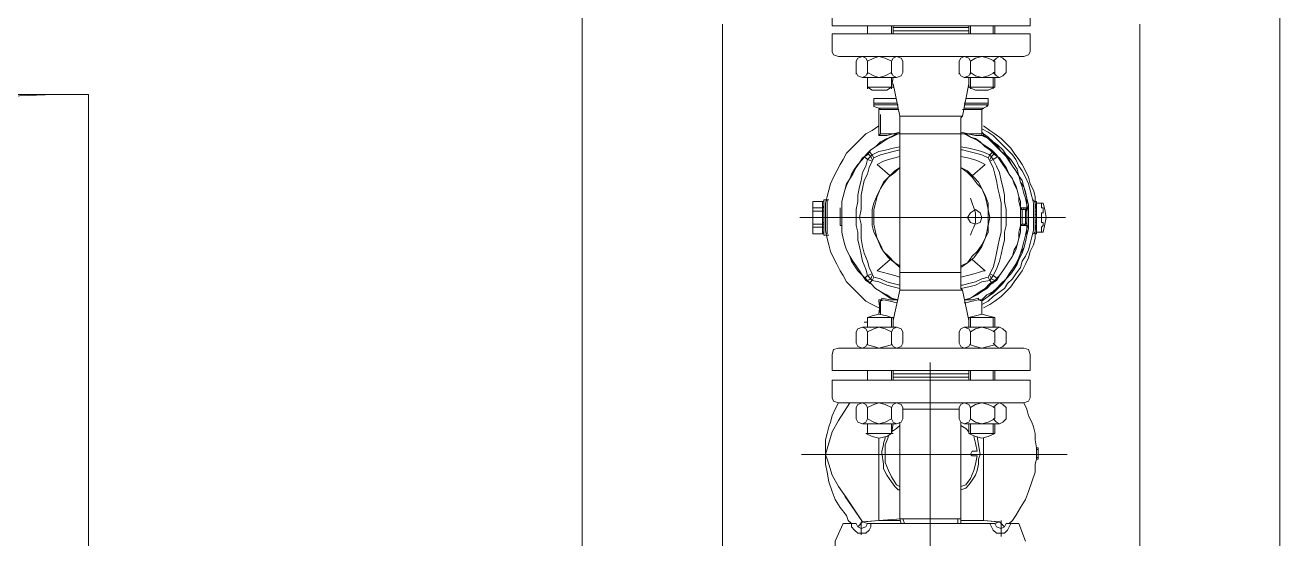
# Model space of a CAD drawing. Header units: millimetres. Extents: x 1322820 to 1391563, y 1051909 to 1098256.
# Drawn here: x 1364569 to 1365246, y 1085678 to 1085956 of the extents above; entities that cross this region are included whole.
import ezdxf

# ---------------------------------------------------------------- set-up
doc = ezdxf.new("R2010")
doc.units = ezdxf.units.MM
doc.header["$MEASUREMENT"] = 0
doc.linetypes.add('DASHDOT', pattern=[1000, 500, -250, 0, -250])
doc.layers.get('0').update_dxf_attribs({"true_color": 0x787878})
for name, color, linetype, lineweight, true_color in [('instalatii - echipamente_Pen_No__21', 7, 'Continuous', 20, 0x787878), ('New_ARCHICAD Doors_Pen_No__1', 7, 'Continuous', 13, 0x787878), ('New_ARCHICAD Doors_Pen_No__21', 7, 'Continuous', 20, 0x787878)]:
    doc.layers.add(name, color=color, linetype=linetype, lineweight=lineweight, true_color=true_color)
doc.layers.add('New_ARCHICAD Doors', color=7, linetype='Continuous', true_color=0x787878)
doc.layers.add('New_rezistenta - pereti de rezistenta', color=7, linetype='Continuous', true_color=0x787878)

# ---------------------------------------------------------------- blocks, each defined once
blk = doc.blocks.new('Double Door 23_6')
at = {"layer": 'New_ARCHICAD Doors_Pen_No__1', "color": 7, "linetype": 'Continuous', "lineweight": 13}
blk.add_arc((572, 0), 900, 90, 180, dxfattribs=at)
at = {"layer": 'New_ARCHICAD Doors_Pen_No__21', "color": 7, "linetype": 'Continuous', "lineweight": 20}
for p, q in [((532, 900), (572, 900)), ((572, 900), (572, 0))]:
    blk.add_line(p, q, dxfattribs=at)
blk = doc.blocks.new('Wall_30_1', base_point=(1365978.54, 1085033.36))
at = {"layer": 'New_ARCHICAD Doors', "color": 7, "linetype": 'Continuous', "lineweight": 13, "zscale": 1000}
blk.add_blockref('Double Door 23_6', (1364031.35, 1085018.36), dxfattribs=at)
blk = doc.blocks.new('terasa')
at = {"layer": 'instalatii - echipamente_Pen_No__21', "linetype": 'Continuous', "lineweight": 20}
for points in [[(1364869.908, 1086549.158), (1364869.908, 1085362.423), (1364945.546, 1085362.423)], [(1365246.359, 1086549.158), (1365246.359, 1085362.423), (1365170.721, 1085362.423)], [(1365088.128, 1085968.397), (1365108.124, 1085968.397), (1365110.732, 1085967.527), (1365111.601, 1085964.919), (1365111.601, 1085955.356), (1365078.564, 1085955.356), (1365078.564, 1085954.486), (1365037.702, 1085954.486), (1365037.702, 1085955.356), (1365004.665, 1085955.356), (1365004.665, 1085964.919), (1365005.534, 1085967.527), (1365008.143, 1085968.397), (1365035.094, 1085968.397)], [(1364945.546, 1085633.677), (1364945.546, 1085956.225)], [(1365023.792, 1085951.009), (1365023.792, 1085955.356)], [(1365023.792, 1085955.356), (1365023.792, 1085951.009)], [(1365036.833, 1085955.356), (1365036.833, 1085951.009)], [(1365037.702, 1085951.009), (1365037.702, 1085955.356)], [(1365037.702, 1085955.356), (1365078.564, 1085955.356)], [(1365078.564, 1085952.747), (1365037.702, 1085952.747)], [(1365078.564, 1085955.356), (1365078.564, 1085951.009)], [(1365079.434, 1085951.009), (1365079.434, 1085955.356)], [(1365091.605, 1085955.356), (1365091.605, 1085951.009)], [(1365092.475, 1085951.009), (1365092.475, 1085955.356)], [(1365170.721, 1085362.423), (1365170.721, 1085956.225)], [(1365032.486, 1085951.009), (1365004.665, 1085951.009), (1365004.665, 1085941.445), (1365005.534, 1085939.706), (1365008.143, 1085938.837), (1365032.486, 1085938.837)], [(1365032.486, 1085951.009), (1365082.911, 1085951.009)], [(1365083.781, 1085938.837), (1365108.124, 1085938.837), (1365110.732, 1085939.706), (1365111.601, 1085941.445), (1365111.601, 1085951.009), (1365082.911, 1085951.009)], [(1365023.792, 1085929.274), (1365023.792, 1085930.143), (1365027.269, 1085928.404), (1365029.878, 1085927.535), (1365033.355, 1085928.404), (1365036.833, 1085930.143), (1365037.702, 1085928.404), (1365039.441, 1085927.535), (1365042.049, 1085928.404), (1365042.919, 1085930.143), (1365042.919, 1085936.229), (1365042.049, 1085937.968), (1365039.441, 1085938.837), (1365037.702, 1085937.968), (1365036.833, 1085936.229), (1365033.355, 1085937.968), (1365029.878, 1085938.837), (1365027.269, 1085937.968), (1365023.792, 1085936.229), (1365022.922, 1085937.968), (1365021.184, 1085938.837), (1365018.575, 1085937.968), (1365017.706, 1085936.229), (1365017.706, 1085929.274), (1365017.706, 1085930.143), (1365018.575, 1085928.404), (1365021.184, 1085927.535), (1365022.922, 1085928.404), (1365023.792, 1085930.143)], [(1365021.184, 1085938.837), (1365039.441, 1085938.837)], [(1365032.486, 1085938.837), (1365083.781, 1085938.837)], [(1365079.434, 1085929.274), (1365079.434, 1085930.143), (1365082.042, 1085928.404), (1365085.519, 1085927.535), (1365088.997, 1085928.404), (1365092.475, 1085930.143), (1365091.605, 1085930.143), (1365093.344, 1085928.404), (1365095.083, 1085927.535), (1365096.822, 1085928.404), (1365098.56, 1085930.143), (1365098.56, 1085936.229), (1365096.822, 1085937.968), (1365095.083, 1085938.837), (1365093.344, 1085937.968), (1365091.605, 1085936.229), (1365092.475, 1085936.229), (1365088.997, 1085937.968), (1365085.519, 1085938.837), (1365082.042, 1085937.968), (1365079.434, 1085936.229), (1365078.564, 1085937.968), (1365075.956, 1085938.837), (1365074.217, 1085937.968), (1365073.348, 1085936.229), (1365073.348, 1085929.274), (1365073.348, 1085930.143), (1365074.217, 1085928.404), (1365075.956, 1085927.535), (1365078.564, 1085928.404), (1365079.434, 1085930.143)], [(1365075.956, 1085938.837), (1365095.083, 1085938.837)], [(1365023.792, 1085936.229), (1365023.792, 1085929.274)], [(1365036.833, 1085936.229), (1365036.833, 1085929.274)], [(1365079.434, 1085936.229), (1365079.434, 1085929.274)], [(1365092.475, 1085936.229), (1365092.475, 1085929.274)], [(1365021.184, 1085927.535), (1365039.441, 1085927.535)], [(1365023.792, 1085921.449), (1365023.792, 1085927.535)], [(1365023.792, 1085922.318), (1365026.4, 1085920.58), (1365029.878, 1085920.58), (1365034.225, 1085920.58), (1365036.833, 1085922.318), (1365037.702, 1085927.535)], [(1365023.792, 1085927.535), (1365023.792, 1085922.318)], [(1365036.833, 1085927.535), (1365036.833, 1085921.449)], [(1365075.956, 1085927.535), (1365095.083, 1085927.535)], [(1365078.564, 1085922.318), (1365082.042, 1085920.58), (1365085.519, 1085920.58), (1365088.997, 1085920.58), (1365092.475, 1085922.318), (1365092.475, 1085927.535)], [(1365078.564, 1085927.535), (1365078.564, 1085922.318)], [(1365079.434, 1085921.449), (1365079.434, 1085927.535)], [(1365091.605, 1085927.535), (1365091.605, 1085921.449)], [(1365023.792, 1085922.318), (1365037.702, 1085922.318)], [(1365037.702, 1085924.057), (1365041.18, 1085906.669), (1365041.18, 1085905.8), (1365041.18, 1085897.106), (1365074.217, 1085897.106), (1365074.217, 1085905.8), (1365075.087, 1085906.669), (1365078.564, 1085924.057)], [(1365078.564, 1085922.318), (1365092.475, 1085922.318)], [(1365027.269, 1085916.233), (1365039.441, 1085916.233)], [(1365029.878, 1085896.236), (1365029.878, 1085910.147), (1365030.747, 1085910.147), (1365029.878, 1085911.016), (1365027.269, 1085911.886), (1365027.269, 1085912.755), (1365027.269, 1085916.233)], [(1365039.441, 1085913.624), (1365027.269, 1085913.624)], [(1365027.269, 1085913.624), (1365027.269, 1085912.755)], [(1365027.269, 1085912.755), (1365027.269, 1085911.886)], [(1365040.31, 1085912.755), (1365027.269, 1085912.755)], [(1365075.956, 1085913.624), (1365088.997, 1085913.624)], [(1365075.956, 1085912.755), (1365088.128, 1085912.755)], [(1365088.997, 1085916.233), (1365076.825, 1085916.233)], [(1365085.519, 1085896.236), (1365085.519, 1085910.147), (1365086.389, 1085911.016), (1365088.128, 1085911.886), (1365088.997, 1085912.755), (1365088.997, 1085916.233)], [(1365088.997, 1085912.755), (1365088.128, 1085912.755)], [(1365088.128, 1085912.755), (1365088.128, 1085911.886)], [(1365088.997, 1085913.624), (1365088.997, 1085912.755)], [(1365040.31, 1085911.016), (1365029.878, 1085911.016)], [(1365040.31, 1085910.147), (1365029.878, 1085910.147)], [(1365030.747, 1085907.539), (1365030.747, 1085901.453), (1365030.747, 1085897.106)], [(1365041.18, 1085906.669), (1365075.087, 1085906.669)], [(1365075.087, 1085910.147), (1365085.519, 1085910.147)], [(1365075.956, 1085911.016), (1365086.389, 1085911.016)], [(1365085.519, 1085907.539), (1365085.519, 1085901.453), (1365085.519, 1085897.106)], [(1365029.878, 1085803.21), (1365026.4, 1085804.949), (1365022.922, 1085806.688), (1365020.314, 1085809.296), (1365017.706, 1085811.904), (1365015.098, 1085814.513), (1365012.49, 1085817.121), (1365010.751, 1085820.598), (1365009.012, 1085823.207), (1365007.273, 1085826.684), (1365005.534, 1085830.162), (1365003.796, 1085833.639), (1365002.926, 1085837.117), (1365002.057, 1085840.595), (1365001.187, 1085844.942), (1365001.187, 1085848.419), (1365001.187, 1085851.897), (1365001.187, 1085856.244), (1365001.187, 1085859.721), (1365002.057, 1085863.199), (1365002.926, 1085866.677), (1365003.796, 1085870.154), (1365005.534, 1085873.632), (1365007.273, 1085877.109), (1365009.012, 1085880.587), (1365010.751, 1085883.195), (1365012.49, 1085886.673), (1365015.098, 1085889.281), (1365017.706, 1085891.889), (1365020.314, 1085894.498), (1365022.922, 1085897.106), (1365026.4, 1085898.845), (1365029.878, 1085901.453)], [(1365085.519, 1085804.949), (1365088.997, 1085806.688), (1365091.605, 1085809.296), (1365094.213, 1085811.035), (1365097.691, 1085813.643), (1365099.43, 1085816.251), (1365102.038, 1085818.86), (1365103.777, 1085821.468), (1365106.385, 1085824.945), (1365107.254, 1085828.423), (1365108.993, 1085831.031), (1365110.732, 1085834.509), (1365111.601, 1085837.986), (1365112.471, 1085841.464), (1365113.34, 1085844.942), (1365113.34, 1085848.419), (1365113.34, 1085852.766), (1365113.34, 1085856.244), (1365113.34, 1085859.721), (1365112.471, 1085863.199), (1365111.601, 1085866.677), (1365110.732, 1085870.154), (1365108.993, 1085873.632), (1365107.254, 1085877.109), (1365105.516, 1085879.718), (1365103.777, 1085883.195), (1365102.038, 1085885.804), (1365099.43, 1085888.412), (1365096.822, 1085891.02), (1365094.213, 1085893.628), (1365091.605, 1085896.236), (1365088.997, 1085897.975), (1365085.519, 1085899.714)], [(1365086.389, 1085803.21), (1365089.866, 1085804.949), (1365092.475, 1085806.688), (1365095.952, 1085809.296), (1365098.56, 1085811.904), (1365101.169, 1085814.513), (1365102.907, 1085817.121), (1365105.516, 1085820.598), (1365107.254, 1085823.207), (1365108.993, 1085826.684), (1365110.732, 1085830.162), (1365111.601, 1085833.639), (1365113.34, 1085837.117), (1365114.21, 1085840.595), (1365114.21, 1085844.942), (1365115.079, 1085848.419), (1365115.079, 1085851.897), (1365115.079, 1085856.244), (1365114.21, 1085859.721), (1365114.21, 1085863.199), (1365113.34, 1085866.677), (1365111.601, 1085870.154), (1365110.732, 1085873.632), (1365108.993, 1085877.109), (1365107.254, 1085880.587), (1365105.516, 1085883.195), (1365102.907, 1085886.673), (1365101.169, 1085889.281), (1365098.56, 1085891.889), (1365095.952, 1085894.498), (1365092.475, 1085897.106), (1365089.866, 1085898.845), (1365086.389, 1085901.453)], [(1365009.881, 1085857.113), (1365009.881, 1085860.591), (1365010.751, 1085863.199), (1365011.62, 1085866.677), (1365012.49, 1085870.154), (1365014.228, 1085872.762), (1365015.967, 1085875.371), (1365017.706, 1085878.848), (1365019.445, 1085881.456), (1365021.184, 1085884.065), (1365023.792, 1085885.804), (1365025.531, 1085888.412), (1365028.139, 1085890.151), (1365030.747, 1085892.759), (1365034.225, 1085894.498), (1365036.833, 1085895.367), (1365040.31, 1085897.106)], [(1365039.441, 1085897.106), (1365035.963, 1085895.367), (1365033.355, 1085893.628), (1365030.747, 1085891.889), (1365028.139, 1085890.151), (1365025.531, 1085888.412), (1365022.922, 1085885.804), (1365021.184, 1085883.195), (1365018.575, 1085880.587), (1365016.837, 1085877.979), (1365015.098, 1085875.371), (1365014.228, 1085872.762), (1365012.49, 1085869.285), (1365011.62, 1085866.677), (1365010.751, 1085863.199), (1365009.881, 1085860.591), (1365009.881, 1085857.113)], [(1365029.878, 1085897.106), (1365029.878, 1085897.975)], [(1365041.18, 1085897.106), (1365037.702, 1085897.106), (1365034.225, 1085896.236), (1365031.616, 1085896.236), (1365029.878, 1085896.236), (1365029.878, 1085897.106)], [(1365030.747, 1085897.106), (1365029.878, 1085896.236)], [(1365030.747, 1085897.106), (1365032.486, 1085897.106), (1365033.355, 1085897.106)], [(1365033.355, 1085897.106), (1365037.702, 1085897.106), (1365041.18, 1085897.975)], [(1365041.18, 1085897.106), (1365074.217, 1085897.106), (1365074.217, 1085871.024)], [(1365041.18, 1085871.024), (1365041.18, 1085897.106)], [(1365082.911, 1085897.106), (1365078.564, 1085897.106), (1365074.217, 1085897.975)], [(1365074.217, 1085897.106), (1365077.695, 1085897.106), (1365082.042, 1085896.236), (1365084.65, 1085896.236), (1365085.519, 1085896.236), (1365086.389, 1085896.236), (1365086.389, 1085897.106)], [(1365106.385, 1085857.113), (1365105.516, 1085860.591), (1365105.516, 1085863.199), (1365104.646, 1085866.677), (1365102.907, 1085870.154), (1365102.038, 1085872.762), (1365100.299, 1085875.371), (1365098.56, 1085878.848), (1365096.822, 1085881.456), (1365095.083, 1085884.065), (1365092.475, 1085885.804), (1365089.866, 1085888.412), (1365087.258, 1085890.151), (1365084.65, 1085892.759), (1365082.042, 1085894.498), (1365079.434, 1085895.367), (1365075.956, 1085897.106)], [(1365076.825, 1085897.106), (1365079.434, 1085895.367), (1365082.911, 1085893.628), (1365085.519, 1085891.889), (1365088.128, 1085890.151), (1365090.736, 1085888.412), (1365093.344, 1085885.804), (1365095.083, 1085883.195), (1365096.822, 1085880.587), (1365098.56, 1085877.979), (1365100.299, 1085875.371), (1365102.038, 1085872.762), (1365103.777, 1085869.285), (1365104.646, 1085866.677), (1365105.516, 1085863.199), (1365106.385, 1085860.591), (1365106.385, 1085857.113)], [(1365085.519, 1085897.106), (1365083.781, 1085897.106), (1365082.911, 1085897.106)], [(1365086.389, 1085897.106), (1365085.519, 1085897.975)], [(1365085.519, 1085897.106), (1365085.519, 1085896.236)], [(1365085.519, 1085807.557), (1365088.128, 1085810.165), (1365091.605, 1085811.904), (1365093.344, 1085813.643), (1365095.952, 1085816.251), (1365098.56, 1085818.86), (1365100.299, 1085821.468), (1365102.038, 1085824.076), (1365103.777, 1085826.684), (1365105.516, 1085830.162), (1365106.385, 1085832.77), (1365107.254, 1085835.378), (1365108.124, 1085838.856), (1365108.993, 1085842.333), (1365109.863, 1085845.811), (1365109.863, 1085848.419), (1365109.863, 1085851.897), (1365109.863, 1085855.374), (1365109.863, 1085858.852), (1365108.993, 1085862.33), (1365108.124, 1085864.938), (1365107.254, 1085868.415), (1365106.385, 1085871.024), (1365105.516, 1085874.501), (1365103.777, 1085877.109), (1365102.038, 1085879.718), (1365100.299, 1085882.326), (1365098.56, 1085884.934), (1365095.952, 1085887.542), (1365093.344, 1085890.151), (1365091.605, 1085891.889), (1365088.997, 1085894.498), (1365085.519, 1085896.236)], [(1365086.389, 1085807.557), (1365088.997, 1085809.296), (1365091.605, 1085811.035), (1365094.213, 1085813.643), (1365096.822, 1085816.251), (1365098.56, 1085818.86), (1365101.169, 1085821.468), (1365102.907, 1085824.076), (1365104.646, 1085826.684), (1365105.516, 1085829.292), (1365107.254, 1085832.77), (1365108.124, 1085835.378), (1365108.993, 1085838.856), (1365109.863, 1085842.333), (1365110.732, 1085845.811), (1365110.732, 1085848.419), (1365110.732, 1085851.897), (1365110.732, 1085855.374), (1365110.732, 1085858.852), (1365109.863, 1085862.33), (1365108.993, 1085865.807), (1365108.124, 1085868.415), (1365107.254, 1085871.893), (1365105.516, 1085874.501), (1365104.646, 1085877.979), (1365102.907, 1085880.587), (1365101.169, 1085883.195), (1365098.56, 1085885.804), (1365096.822, 1085888.412), (1365094.213, 1085891.02), (1365091.605, 1085892.759), (1365088.997, 1085895.367), (1365086.389, 1085897.106)], [(1365086.389, 1085896.236), (1365088.997, 1085894.498), (1365091.605, 1085892.759), (1365094.213, 1085890.151), (1365095.952, 1085887.542), (1365098.56, 1085885.804), (1365100.299, 1085883.195), (1365102.038, 1085879.718), (1365103.777, 1085877.109), (1365105.516, 1085874.501), (1365106.385, 1085871.024), (1365108.124, 1085868.415), (1365108.993, 1085864.938), (1365109.863, 1085862.33), (1365109.863, 1085858.852), (1365110.732, 1085855.374), (1365110.732, 1085851.897), (1365110.732, 1085848.419), (1365109.863, 1085845.811), (1365109.863, 1085842.333), (1365108.993, 1085838.856), (1365108.124, 1085835.378), (1365106.385, 1085832.77), (1365105.516, 1085829.292), (1365103.777, 1085826.684), (1365102.038, 1085824.076), (1365100.299, 1085821.468), (1365098.56, 1085818.86), (1365095.952, 1085816.251), (1365094.213, 1085813.643), (1365091.605, 1085811.904), (1365088.997, 1085809.296), (1365086.389, 1085807.557)], [(1365026.4, 1085885.804), (1365023.792, 1085883.195), (1365022.922, 1085879.718), (1365021.184, 1085876.24), (1365020.314, 1085871.893), (1365019.445, 1085868.415), (1365018.575, 1085864.068), (1365018.575, 1085860.591), (1365017.706, 1085856.244), (1365017.706, 1085852.766), (1365017.706, 1085851.897)], [(1365023.792, 1085883.195), (1365022.053, 1085884.934)], [(1365025.531, 1085884.934), (1365023.792, 1085886.673)], [(1365026.4, 1085885.804), (1365024.661, 1085887.542)], [(1365026.4, 1085883.195), (1365025.531, 1085884.934)], [(1365041.18, 1085891.02), (1365041.18, 1085890.151), (1365037.702, 1085889.281), (1365034.225, 1085888.412), (1365029.878, 1085887.542), (1365026.4, 1085885.804)], [(1365041.18, 1085888.412), (1365037.702, 1085887.542), (1365034.225, 1085886.673), (1365030.747, 1085885.804), (1365027.269, 1085884.065), (1365026.4, 1085882.326)], [(1365027.269, 1085884.065), (1365026.4, 1085885.804)], [(1365029.008, 1085880.587), (1365032.486, 1085882.326), (1365035.094, 1085883.195), (1365038.572, 1085884.065), (1365041.18, 1085884.934)], [(1365074.217, 1085891.02), (1365074.217, 1085890.151), (1365078.564, 1085889.281), (1365082.042, 1085888.412), (1365085.519, 1085887.542), (1365089.866, 1085885.804)], [(1365074.217, 1085888.412), (1365075.087, 1085888.412), (1365078.564, 1085887.542), (1365082.042, 1085886.673), (1365085.519, 1085885.804), (1365088.997, 1085884.065), (1365089.866, 1085882.326)], [(1365087.258, 1085880.587), (1365083.781, 1085882.326), (1365081.172, 1085883.195), (1365077.695, 1085884.065), (1365074.217, 1085884.934)], [(1365088.997, 1085884.065), (1365089.866, 1085885.804)], [(1365089.866, 1085885.804), (1365091.605, 1085887.542)], [(1365089.866, 1085885.804), (1365091.605, 1085883.195), (1365093.344, 1085879.718), (1365095.083, 1085876.24), (1365095.952, 1085871.893), (1365096.822, 1085868.415), (1365097.691, 1085864.068), (1365097.691, 1085860.591), (1365098.56, 1085856.244), (1365098.56, 1085852.766), (1365098.56, 1085851.897)], [(1365089.866, 1085883.195), (1365090.736, 1085884.934)], [(1365090.736, 1085884.934), (1365092.475, 1085886.673)], [(1365091.605, 1085883.195), (1365094.213, 1085884.934)], [(1365026.4, 1085882.326), (1365024.661, 1085878.848), (1365023.792, 1085875.371), (1365022.053, 1085871.893), (1365021.184, 1085867.546), (1365020.314, 1085864.068), (1365020.314, 1085859.721), (1365020.314, 1085856.244), (1365019.445, 1085851.897)], [(1365026.4, 1085882.326), (1365023.792, 1085883.195)], [(1365041.18, 1085824.945), (1365038.572, 1085827.554), (1365035.094, 1085830.162), (1365032.486, 1085833.639), (1365030.747, 1085836.248), (1365029.008, 1085840.595), (1365027.269, 1085844.072), (1365026.4, 1085847.55), (1365026.4, 1085851.897), (1365026.4, 1085856.244), (1365027.269, 1085859.721), (1365029.008, 1085864.068), (1365030.747, 1085867.546), (1365032.486, 1085871.024), (1365035.094, 1085873.632), (1365038.572, 1085877.109), (1365041.18, 1085878.848)], [(1365041.18, 1085825.815), (1365038.572, 1085827.554), (1365035.094, 1085831.031), (1365032.486, 1085833.639), (1365030.747, 1085837.117), (1365029.008, 1085840.595), (1365028.139, 1085844.072), (1365027.269, 1085848.419), (1365027.269, 1085851.897), (1365027.269, 1085856.244), (1365028.139, 1085859.721), (1365029.008, 1085863.199), (1365030.747, 1085867.546), (1365032.486, 1085870.154), (1365035.094, 1085873.632), (1365038.572, 1085876.24), (1365041.18, 1085878.848)], [(1365035.963, 1085874.501), (1365029.008, 1085880.587)], [(1365074.217, 1085825.815), (1365077.695, 1085827.554), (1365080.303, 1085831.031), (1365082.911, 1085833.639), (1365085.519, 1085837.117), (1365087.258, 1085840.595), (1365088.128, 1085844.072), (1365088.997, 1085848.419), (1365088.997, 1085851.897), (1365088.997, 1085856.244), (1365088.128, 1085859.721), (1365087.258, 1085863.199), (1365085.519, 1085867.546), (1365082.911, 1085870.154), (1365080.303, 1085873.632), (1365077.695, 1085876.24), (1365074.217, 1085878.848)], [(1365074.217, 1085824.945), (1365077.695, 1085827.554), (1365081.172, 1085830.162), (1365083.781, 1085833.639), (1365085.519, 1085836.248), (1365087.258, 1085840.595), (1365088.997, 1085844.072), (1365088.997, 1085847.55), (1365089.866, 1085851.897), (1365088.997, 1085856.244), (1365088.997, 1085859.721), (1365087.258, 1085864.068), (1365085.519, 1085867.546), (1365083.781, 1085871.024), (1365081.172, 1085873.632), (1365077.695, 1085877.109), (1365074.217, 1085878.848)], [(1365080.303, 1085874.501), (1365087.258, 1085880.587)], [(1365089.866, 1085882.326), (1365091.605, 1085883.195)], [(1365089.866, 1085882.326), (1365091.605, 1085878.848), (1365092.475, 1085875.371), (1365093.344, 1085871.893), (1365094.213, 1085867.546), (1365095.083, 1085864.068), (1365095.952, 1085859.721), (1365095.952, 1085856.244), (1365095.952, 1085851.897)], [(1365074.217, 1085871.024), (1365074.217, 1085822.337), (1365041.18, 1085822.337), (1365041.18, 1085871.024)], [(1364994.232, 1085860.591), (1364999.449, 1085860.591)], [(1364994.232, 1085843.203), (1364994.232, 1085860.591)], [(1364994.232, 1085860.591), (1364999.449, 1085860.591)], [(1364994.232, 1085844.072), (1364994.232, 1085860.591)], [(1365000.318, 1085861.46), (1365000.318, 1085860.591), (1364999.449, 1085860.591)], [(1364999.449, 1085857.113), (1364999.449, 1085860.591)], [(1365000.318, 1085860.591), (1364999.449, 1085860.591)], [(1365000.318, 1085860.591), (1364999.449, 1085860.591)], [(1365000.318, 1085857.983), (1364999.449, 1085857.113)], [(1365000.318, 1085857.983), (1365000.318, 1085857.113), (1364999.449, 1085857.113)], [(1365000.318, 1085842.333), (1365000.318, 1085861.46)], [(1365000.318, 1085860.591), (1365000.318, 1085861.46)], [(1365000.318, 1085861.46), (1365002.926, 1085861.46)], [(1365000.318, 1085857.983), (1365000.318, 1085860.591)], [(1365000.318, 1085857.113), (1365000.318, 1085857.983)], [(1365002.057, 1085843.203), (1365002.057, 1085844.072), (1365002.057, 1085845.811), (1365002.057, 1085846.68), (1365002.057, 1085848.419), (1365002.057, 1085851.027), (1365002.057, 1085853.636), (1365002.057, 1085854.505), (1365002.057, 1085856.244), (1365002.057, 1085857.113), (1365002.057, 1085858.852), (1365002.057, 1085859.721), (1365002.057, 1085861.46)], [(1365079.434, 1085842.333), (1365080.303, 1085844.942), (1365081.172, 1085846.68), (1365082.042, 1085849.289), (1365082.042, 1085851.897), (1365082.042, 1085854.505), (1365081.172, 1085857.113), (1365080.303, 1085859.721), (1365079.434, 1085862.33)], [(1365113.34, 1085861.46), (1365114.21, 1085859.721), (1365114.21, 1085858.852), (1365114.21, 1085857.113), (1365114.21, 1085854.505), (1365114.21, 1085849.289), (1365114.21, 1085848.419), (1365114.21, 1085845.811), (1365114.21, 1085844.072), (1365113.34, 1085843.203)], [(1365114.21, 1085855.374), (1365114.21, 1085860.591)], [(1365115.079, 1085860.591), (1365114.21, 1085860.591)], [(1365115.079, 1085860.591), (1365115.079, 1085853.636)], [(1365118.557, 1085859.721), (1365115.079, 1085859.721)], [(1365117.687, 1085859.721), (1365117.687, 1085858.852), (1365117.687, 1085857.983), (1365117.687, 1085857.113), (1365118.557, 1085857.113), (1365118.557, 1085854.505), (1365117.687, 1085854.505), (1365117.687, 1085853.636), (1365117.687, 1085852.766), (1365117.687, 1085851.897)], [(1365118.557, 1085844.072), (1365119.426, 1085848.419), (1365120.295, 1085851.897), (1365119.426, 1085856.244), (1365118.557, 1085859.721)], [(1364994.232, 1085857.113), (1364999.449, 1085857.113)], [(1364994.232, 1085855.374), (1364999.449, 1085855.374)], [(1364999.449, 1085855.374), (1364999.449, 1085857.113)], [(1365000.318, 1085855.374), (1364999.449, 1085855.374)], [(1365000.318, 1085855.374), (1364999.449, 1085855.374)], [(1364999.449, 1085849.289), (1364999.449, 1085855.374)], [(1365000.318, 1085855.374), (1365000.318, 1085857.113)], [(1365000.318, 1085849.289), (1365000.318, 1085855.374)], [(1365009.881, 1085847.55), (1365009.012, 1085847.55), (1365009.012, 1085851.897), (1365009.012, 1085857.113)], [(1365009.881, 1085857.113), (1365009.881, 1085851.897), (1365009.881, 1085847.55)], [(1365026.4, 1085817.99), (1365023.792, 1085820.598), (1365022.922, 1085824.076), (1365021.184, 1085828.423), (1365020.314, 1085831.901), (1365019.445, 1085836.248), (1365018.575, 1085839.725), (1365018.575, 1085844.072), (1365017.706, 1085847.55), (1365017.706, 1085851.897)], [(1365026.4, 1085821.468), (1365024.661, 1085824.945), (1365023.792, 1085828.423), (1365022.053, 1085832.77), (1365021.184, 1085836.248), (1365020.314, 1085840.595), (1365020.314, 1085844.072), (1365020.314, 1085848.419), (1365019.445, 1085851.897)], [(1365089.866, 1085821.468), (1365091.605, 1085824.945), (1365092.475, 1085828.423), (1365093.344, 1085832.77), (1365094.213, 1085836.248), (1365095.083, 1085840.595), (1365095.952, 1085844.072), (1365095.952, 1085848.419), (1365095.952, 1085851.897)], [(1365089.866, 1085817.99), (1365091.605, 1085820.598), (1365093.344, 1085824.076), (1365095.083, 1085828.423), (1365095.952, 1085831.901), (1365096.822, 1085836.248), (1365097.691, 1085839.725), (1365097.691, 1085844.072), (1365098.56, 1085847.55), (1365098.56, 1085851.897)], [(1365106.385, 1085857.113), (1365106.385, 1085856.244)], [(1365108.124, 1085857.113), (1365106.385, 1085857.113)], [(1365106.385, 1085857.113), (1365106.385, 1085856.244), (1365106.385, 1085855.374), (1365106.385, 1085854.505), (1365106.385, 1085853.636), (1365106.385, 1085850.158), (1365106.385, 1085849.289), (1365106.385, 1085848.419), (1365106.385, 1085847.55)], [(1365106.385, 1085857.113), (1365107.254, 1085856.244)], [(1365106.385, 1085856.244), (1365107.254, 1085856.244)], [(1365107.254, 1085856.244), (1365107.254, 1085855.374)], [(1365108.993, 1085856.244), (1365107.254, 1085856.244)], [(1365107.254, 1085855.374), (1365107.254, 1085849.289), (1365107.254, 1085848.419)], [(1365108.124, 1085857.113), (1365108.124, 1085856.244), (1365108.993, 1085856.244)], [(1365109.863, 1085856.244), (1365108.993, 1085857.113), (1365108.124, 1085857.113)], [(1365108.993, 1085856.244), (1365108.993, 1085848.419)], [(1365109.863, 1085855.374), (1365108.993, 1085856.244)], [(1365109.863, 1085855.374), (1365109.863, 1085856.244)], [(1365109.863, 1085856.244), (1365109.863, 1085855.374)], [(1365109.863, 1085853.636), (1365109.863, 1085855.374)], [(1365109.863, 1085849.289), (1365109.863, 1085855.374)], [(1365109.863, 1085852.766), (1365109.863, 1085853.636)], [(1365109.863, 1085851.897), (1365109.863, 1085852.766)], [(1365109.863, 1085851.027), (1365109.863, 1085851.897)], [(1365109.863, 1085850.158), (1365109.863, 1085851.027)], [(1365114.21, 1085855.374), (1365115.079, 1085855.374)], [(1365114.21, 1085853.636), (1365115.079, 1085853.636)], [(1365115.079, 1085854.505), (1365115.079, 1085855.374)], [(1365115.079, 1085853.636), (1365115.079, 1085854.505)], [(1365115.079, 1085852.766), (1365115.079, 1085853.636)], [(1365115.079, 1085851.897), (1365115.079, 1085852.766)], [(1365115.079, 1085851.027), (1365115.079, 1085851.897)], [(1365117.687, 1085851.897), (1365115.079, 1085851.897)], [(1365115.079, 1085850.158), (1365115.079, 1085851.027)], [(1365117.687, 1085851.897), (1365117.687, 1085851.027), (1365117.687, 1085850.158), (1365117.687, 1085849.289), (1365118.557, 1085849.289), (1365118.557, 1085847.55), (1365117.687, 1085846.68), (1365117.687, 1085845.811), (1365117.687, 1085844.942), (1365117.687, 1085844.072)], [(1364994.232, 1085848.419), (1364999.449, 1085848.419)], [(1364994.232, 1085847.55), (1364994.232, 1085846.68)], [(1364994.232, 1085846.68), (1364999.449, 1085846.68)], [(1364994.232, 1085844.072), (1364994.232, 1085843.203)], [(1364994.232, 1085844.072), (1364994.232, 1085843.203)], [(1365000.318, 1085849.289), (1364999.449, 1085849.289)], [(1364999.449, 1085848.419), (1364999.449, 1085849.289)], [(1365000.318, 1085848.419), (1364999.449, 1085848.419)], [(1364999.449, 1085846.68), (1364999.449, 1085848.419)], [(1365000.318, 1085846.68), (1364999.449, 1085846.68)], [(1365000.318, 1085846.68), (1364999.449, 1085846.68)], [(1364999.449, 1085844.072), (1364999.449, 1085846.68)], [(1364999.449, 1085843.203), (1364999.449, 1085844.072)], [(1365000.318, 1085843.203), (1365000.318, 1085844.072), (1364999.449, 1085844.072)], [(1365000.318, 1085848.419), (1365000.318, 1085849.289)], [(1365000.318, 1085846.68), (1365000.318, 1085848.419)], [(1365000.318, 1085843.203), (1365000.318, 1085846.68)], [(1365039.441, 1085807.557), (1365035.963, 1085808.427), (1365033.355, 1085810.165), (1365030.747, 1085811.904), (1365028.139, 1085813.643), (1365025.531, 1085816.251), (1365022.922, 1085817.99), (1365021.184, 1085820.598), (1365018.575, 1085823.207), (1365016.837, 1085825.815), (1365015.098, 1085828.423), (1365014.228, 1085831.031), (1365012.49, 1085834.509), (1365011.62, 1085837.117), (1365010.751, 1085840.595), (1365009.881, 1085844.072), (1365009.881, 1085847.55)], [(1365009.881, 1085847.55), (1365009.881, 1085844.072), (1365010.751, 1085840.595), (1365011.62, 1085837.117), (1365012.49, 1085834.509), (1365014.228, 1085831.031), (1365015.967, 1085828.423), (1365017.706, 1085825.815), (1365019.445, 1085823.207), (1365021.184, 1085820.598), (1365023.792, 1085817.99), (1365025.531, 1085816.251), (1365028.139, 1085813.643), (1365030.747, 1085811.904), (1365034.225, 1085810.165), (1365036.833, 1085808.427), (1365040.31, 1085807.557)], [(1365106.385, 1085847.55), (1365105.516, 1085844.072), (1365105.516, 1085840.595), (1365104.646, 1085837.117), (1365102.907, 1085834.509), (1365102.038, 1085831.031), (1365100.299, 1085828.423), (1365098.56, 1085825.815), (1365096.822, 1085823.207), (1365095.083, 1085820.598), (1365092.475, 1085817.99), (1365089.866, 1085816.251), (1365087.258, 1085813.643), (1365084.65, 1085811.904), (1365082.042, 1085810.165), (1365079.434, 1085808.427), (1365075.956, 1085807.557)], [(1365076.825, 1085807.557), (1365079.434, 1085808.427), (1365082.911, 1085810.165), (1365085.519, 1085811.904), (1365088.128, 1085813.643), (1365090.736, 1085816.251), (1365093.344, 1085817.99), (1365095.083, 1085820.598), (1365096.822, 1085823.207), (1365098.56, 1085825.815), (1365100.299, 1085828.423), (1365102.038, 1085831.031), (1365103.777, 1085834.509), (1365104.646, 1085837.117), (1365105.516, 1085840.595), (1365106.385, 1085844.072), (1365106.385, 1085847.55)], [(1365106.385, 1085847.55), (1365107.254, 1085848.419)], [(1365107.254, 1085848.419), (1365106.385, 1085847.55)], [(1365106.385, 1085847.55), (1365107.254, 1085847.55)], [(1365108.993, 1085848.419), (1365107.254, 1085848.419)], [(1365107.254, 1085847.55), (1365108.124, 1085847.55)], [(1365108.124, 1085847.55), (1365108.993, 1085848.419)], [(1365108.124, 1085847.55), (1365108.993, 1085847.55), (1365109.863, 1085847.55)], [(1365108.993, 1085848.419), (1365109.863, 1085849.289)], [(1365109.863, 1085849.289), (1365109.863, 1085850.158)], [(1365109.863, 1085848.419), (1365109.863, 1085849.289)], [(1365109.863, 1085847.55), (1365109.863, 1085848.419)], [(1365114.21, 1085850.158), (1365115.079, 1085850.158)], [(1365114.21, 1085843.203), (1365114.21, 1085849.289)], [(1365114.21, 1085849.289), (1365115.079, 1085849.289)], [(1365115.079, 1085850.158), (1365115.079, 1085843.203)], [(1365115.079, 1085849.289), (1365115.079, 1085850.158)], [(1365118.557, 1085844.072), (1365115.079, 1085844.072)], [(1364994.232, 1085843.203), (1364999.449, 1085843.203)], [(1364994.232, 1085843.203), (1365000.318, 1085843.203)], [(1365000.318, 1085843.203), (1364999.449, 1085843.203)], [(1365000.318, 1085843.203), (1365000.318, 1085842.333), (1365001.187, 1085842.333)], [(1365000.318, 1085842.333), (1365002.926, 1085842.333)], [(1365115.079, 1085843.203), (1365114.21, 1085843.203)], [(1365035.963, 1085829.292), (1365029.008, 1085823.207)], [(1365080.303, 1085829.292), (1365087.258, 1085823.207)], [(1365023.792, 1085820.598), (1365022.053, 1085818.86)], [(1365026.4, 1085821.468), (1365023.792, 1085820.598)], [(1365025.531, 1085818.86), (1365023.792, 1085817.99)], [(1365026.4, 1085817.99), (1365024.661, 1085816.251)], [(1365026.4, 1085820.598), (1365025.531, 1085818.86)], [(1365041.18, 1085815.382), (1365037.702, 1085816.251), (1365034.225, 1085817.121), (1365030.747, 1085818.86), (1365027.269, 1085819.729), (1365026.4, 1085821.468)], [(1365027.269, 1085819.729), (1365026.4, 1085817.99)], [(1365041.18, 1085813.643), (1365037.702, 1085814.513), (1365034.225, 1085815.382), (1365029.878, 1085817.121), (1365026.4, 1085817.99)], [(1365029.008, 1085823.207), (1365032.486, 1085822.337), (1365035.094, 1085821.468), (1365038.572, 1085820.598), (1365041.18, 1085819.729)], [(1365078.564, 1085796.255), (1365075.087, 1085812.774), (1365074.217, 1085813.643), (1365074.217, 1085822.337), (1365041.18, 1085822.337), (1365041.18, 1085813.643), (1365041.18, 1085812.774), (1365037.702, 1085796.255)], [(1365087.258, 1085823.207), (1365086.389, 1085823.207), (1365083.781, 1085822.337), (1365081.172, 1085821.468), (1365077.695, 1085820.598), (1365074.217, 1085819.729)], [(1365074.217, 1085815.382), (1365075.087, 1085815.382), (1365078.564, 1085816.251), (1365082.042, 1085817.121), (1365085.519, 1085818.86), (1365088.997, 1085819.729), (1365089.866, 1085821.468)], [(1365074.217, 1085813.643), (1365078.564, 1085814.513), (1365082.042, 1085815.382), (1365085.519, 1085817.121), (1365089.866, 1085817.99)], [(1365088.997, 1085819.729), (1365089.866, 1085817.99)], [(1365089.866, 1085821.468), (1365091.605, 1085820.598)], [(1365089.866, 1085820.598), (1365090.736, 1085818.86)], [(1365089.866, 1085817.99), (1365091.605, 1085816.251)], [(1365090.736, 1085818.86), (1365092.475, 1085817.99)], [(1365091.605, 1085820.598), (1365094.213, 1085818.86)], [(1365075.087, 1085812.774), (1365041.18, 1085812.774)], [(1365029.878, 1085799.733), (1365030.747, 1085807.557), (1365030.747, 1085806.688), (1365030.747, 1085799.733), (1365029.878, 1085806.688), (1365029.878, 1085807.557), (1365031.616, 1085807.557)], [(1365032.486, 1085807.557), (1365030.747, 1085806.688)], [(1365031.616, 1085807.557), (1365031.616, 1085808.427), (1365035.963, 1085807.557), (1365040.31, 1085807.557)], [(1365039.441, 1085805.818), (1365035.963, 1085806.688), (1365032.486, 1085807.557)], [(1365083.781, 1085807.557), (1365083.781, 1085808.427), (1365080.303, 1085807.557), (1365075.956, 1085807.557)], [(1365075.956, 1085805.818), (1365076.825, 1085805.818), (1365080.303, 1085806.688), (1365083.781, 1085807.557)], [(1365083.781, 1085807.557), (1365085.519, 1085806.688)], [(1365085.519, 1085799.733), (1365085.519, 1085807.557), (1365085.519, 1085806.688), (1365085.519, 1085799.733), (1365085.519, 1085806.688), (1365086.389, 1085807.557), (1365085.519, 1085807.557), (1365083.781, 1085807.557)], [(1365037.702, 1085797.994), (1365036.833, 1085797.994), (1365034.225, 1085798.863), (1365029.878, 1085799.733), (1365026.4, 1085798.863), (1365023.792, 1085797.994), (1365023.792, 1085792.777)], [(1365023.792, 1085792.777), (1365023.792, 1085797.994)], [(1365037.702, 1085797.994), (1365023.792, 1085797.994)], [(1365036.833, 1085797.994), (1365036.833, 1085792.777)], [(1365037.702, 1085792.777), (1365037.702, 1085797.994)], [(1365092.475, 1085797.994), (1365088.997, 1085798.863), (1365085.519, 1085799.733), (1365082.042, 1085798.863), (1365078.564, 1085797.994), (1365078.564, 1085792.777)], [(1365092.475, 1085797.994), (1365078.564, 1085797.994)], [(1365079.434, 1085792.777), (1365079.434, 1085797.994)], [(1365091.605, 1085797.994), (1365091.605, 1085792.777)], [(1365092.475, 1085792.777), (1365092.475, 1085797.994)], [(1365039.441, 1085792.777), (1365021.184, 1085792.777)], [(1365022.053, 1085795.386), (1365023.792, 1085795.386)], [(1365023.792, 1085784.083), (1365023.792, 1085790.169)], [(1365036.833, 1085784.083), (1365036.833, 1085790.169)], [(1365092.475, 1085790.169), (1365088.997, 1085791.908), (1365085.519, 1085792.777), (1365082.042, 1085791.908), (1365079.434, 1085790.169), (1365078.564, 1085791.908), (1365075.956, 1085792.777), (1365074.217, 1085791.908), (1365073.348, 1085790.169), (1365073.348, 1085784.083), (1365074.217, 1085782.345), (1365075.956, 1085781.475), (1365078.564, 1085782.345), (1365079.434, 1085784.083), (1365079.434, 1085783.214), (1365082.042, 1085782.345), (1365085.519, 1085781.475), (1365088.997, 1085782.345), (1365092.475, 1085783.214), (1365091.605, 1085784.083), (1365093.344, 1085782.345), (1365095.083, 1085781.475), (1365096.822, 1085782.345), (1365098.56, 1085784.083), (1365098.56, 1085790.169), (1365096.822, 1085791.908), (1365095.083, 1085792.777), (1365093.344, 1085791.908), (1365091.605, 1085790.169)], [(1365095.083, 1085792.777), (1365075.956, 1085792.777)], [(1365079.434, 1085784.083), (1365079.434, 1085790.169)], [(1365092.475, 1085784.083), (1365092.475, 1085790.169)], [(1365032.486, 1085781.475), (1365008.143, 1085781.475), (1365005.534, 1085780.606), (1365004.665, 1085777.998), (1365004.665, 1085769.304), (1365032.486, 1085769.304)], [(1365039.441, 1085781.475), (1365021.184, 1085781.475)], [(1365083.781, 1085781.475), (1365032.486, 1085781.475)], [(1365095.083, 1085781.475), (1365075.956, 1085781.475)], [(1365082.911, 1085769.304), (1365111.601, 1085769.304), (1365111.601, 1085777.998), (1365110.732, 1085780.606), (1365108.124, 1085781.475), (1365083.781, 1085781.475)], [(1365028.139, 1085751.916), (1365008.143, 1085751.916), (1365005.534, 1085752.785), (1365004.665, 1085754.524), (1365004.665, 1085764.087), (1365037.702, 1085764.087), (1365037.702, 1085765.826), (1365078.564, 1085765.826), (1365078.564, 1085764.087), (1365111.601, 1085764.087), (1365111.601, 1085754.524), (1365110.732, 1085752.785), (1365108.124, 1085751.916), (1365081.172, 1085751.916)], [(1365023.792, 1085764.087), (1365023.792, 1085769.304)], [(1365023.792, 1085769.304), (1365023.792, 1085764.087)], [(1365082.911, 1085769.304), (1365032.486, 1085769.304)], [(1365036.833, 1085769.304), (1365036.833, 1085764.087)], [(1365037.702, 1085764.087), (1365037.702, 1085769.304)], [(1365037.702, 1085767.565), (1365078.564, 1085767.565)], [(1365078.564, 1085764.087), (1365037.702, 1085764.087)], [(1365078.564, 1085769.304), (1365078.564, 1085764.087)], [(1365079.434, 1085764.087), (1365079.434, 1085769.304)], [(1365091.605, 1085769.304), (1365091.605, 1085764.087)], [(1365092.475, 1085764.087), (1365092.475, 1085769.304)], [(1365015.098, 1085686.71), (1365013.359, 1085688.449), (1365012.49, 1085691.057), (1365009.012, 1085695.404), (1365006.404, 1085699.751), (1365004.665, 1085704.098), (1365002.926, 1085709.315), (1365002.057, 1085714.531), (1365001.187, 1085718.878), (1365001.187, 1085721.486), (1365001.187, 1085724.095), (1365001.187, 1085727.572), (1365001.187, 1085731.919), (1365002.057, 1085735.397), (1365002.926, 1085738.874), (1365003.796, 1085741.483), (1365004.665, 1085744.96), (1365006.404, 1085748.438), (1365008.143, 1085751.916)], [(1365008.143, 1085742.352), (1365014.228, 1085751.916)], [(1365039.441, 1085751.916), (1365021.184, 1085751.916)], [(1365023.792, 1085743.222), (1365023.792, 1085749.307)], [(1365081.172, 1085751.916), (1365029.878, 1085751.916)], [(1365036.833, 1085743.222), (1365036.833, 1085749.307)], [(1365092.475, 1085749.307), (1365088.997, 1085751.046), (1365085.519, 1085751.916), (1365082.042, 1085751.046), (1365079.434, 1085749.307), (1365078.564, 1085751.046), (1365075.956, 1085751.916), (1365074.217, 1085751.046), (1365073.348, 1085749.307), (1365073.348, 1085743.222), (1365074.217, 1085741.483), (1365075.956, 1085740.613), (1365078.564, 1085741.483), (1365079.434, 1085743.222), (1365082.042, 1085741.483), (1365085.519, 1085740.613), (1365088.997, 1085741.483), (1365092.475, 1085743.222), (1365091.605, 1085743.222), (1365093.344, 1085741.483), (1365095.083, 1085740.613), (1365096.822, 1085741.483), (1365098.56, 1085743.222), (1365098.56, 1085749.307), (1365096.822, 1085751.046), (1365095.083, 1085751.916), (1365093.344, 1085751.046), (1365091.605, 1085749.307)], [(1365095.083, 1085751.916), (1365075.956, 1085751.916)], [(1365079.434, 1085743.222), (1365079.434, 1085749.307)], [(1365092.475, 1085743.222), (1365092.475, 1085749.307)], [(1365101.169, 1085686.71), (1365100.299, 1085686.71), (1365102.038, 1085688.449), (1365103.777, 1085691.057), (1365106.385, 1085695.404), (1365108.993, 1085699.751), (1365110.732, 1085704.098), (1365112.471, 1085709.315), (1365114.21, 1085714.531), (1365114.21, 1085718.878), (1365115.079, 1085721.486), (1365115.079, 1085724.095), (1365115.079, 1085727.572), (1365114.21, 1085731.919), (1365114.21, 1085735.397), (1365113.34, 1085738.874), (1365112.471, 1085741.483), (1365110.732, 1085744.96), (1365109.863, 1085748.438), (1365108.124, 1085751.916)], [(1365021.184, 1085687.58), (1365012.49, 1085700.621), (1365008.143, 1085706.707), (1365004.665, 1085712.792), (1365002.926, 1085718.878), (1365002.057, 1085721.486), (1365001.187, 1085724.095), (1365002.926, 1085730.18), (1365004.665, 1085736.266), (1365008.143, 1085742.352)], [(1365073.348, 1085748.438), (1365042.919, 1085748.438)], [(1365039.441, 1085740.613), (1365021.184, 1085740.613)], [(1365023.792, 1085740.613), (1365023.792, 1085735.397), (1365022.922, 1085735.397), (1365026.4, 1085733.658), (1365029.878, 1085732.789), (1365034.225, 1085733.658), (1365036.833, 1085735.397), (1365037.702, 1085740.613)], [(1365023.792, 1085735.397), (1365023.792, 1085740.613)], [(1365036.833, 1085740.613), (1365036.833, 1085735.397)], [(1365041.18, 1085739.744), (1365039.441, 1085738.005), (1365036.833, 1085736.266)], [(1365074.217, 1085741.483), (1365074.217, 1085689.319), (1365041.18, 1085689.319), (1365041.18, 1085741.483)], [(1365078.564, 1085736.266), (1365076.825, 1085738.005), (1365074.217, 1085739.744)], [(1365095.083, 1085740.613), (1365075.956, 1085740.613)], [(1365078.564, 1085740.613), (1365078.564, 1085735.397), (1365082.042, 1085733.658), (1365085.519, 1085732.789), (1365088.997, 1085733.658), (1365092.475, 1085735.397), (1365092.475, 1085740.613)], [(1365079.434, 1085735.397), (1365079.434, 1085740.613)], [(1365091.605, 1085740.613), (1365091.605, 1085735.397)], [(1365037.702, 1085735.397), (1365023.792, 1085735.397)], [(1365029.878, 1085688.449), (1365029.878, 1085732.789)], [(1365041.18, 1085704.968), (1365040.31, 1085704.968), (1365038.572, 1085706.707), (1365036.833, 1085709.315), (1365034.225, 1085712.792), (1365032.486, 1085716.27), (1365032.486, 1085718.878), (1365031.616, 1085724.964), (1365031.616, 1085725.833), (1365032.486, 1085729.311), (1365032.486, 1085730.18), (1365033.355, 1085732.789)], [(1365039.441, 1085707.576), (1365036.833, 1085711.923), (1365035.094, 1085715.401), (1365033.355, 1085719.748), (1365033.355, 1085724.095), (1365033.355, 1085729.311), (1365035.094, 1085733.658)], [(1365033.355, 1085732.789), (1365033.355, 1085733.658)], [(1365074.217, 1085704.968), (1365076.825, 1085705.837), (1365078.564, 1085707.576), (1365080.303, 1085710.184), (1365082.042, 1085712.792), (1365082.911, 1085715.401), (1365083.781, 1085718.878), (1365083.781, 1085721.486), (1365084.65, 1085724.095), (1365083.781, 1085729.311)], [(1365092.475, 1085735.397), (1365078.564, 1085735.397)], [(1365082.911, 1085725.833), (1365082.042, 1085730.18), (1365081.172, 1085733.658)], [(1365083.781, 1085729.311), (1365082.911, 1085733.658)], [(1365086.389, 1085688.449), (1365086.389, 1085732.789)], [(1365074.217, 1085706.707), (1365076.825, 1085707.576), (1365079.434, 1085711.054), (1365081.172, 1085715.401), (1365082.042, 1085718.878), (1365082.911, 1085723.225), (1365080.303, 1085723.225), (1365079.434, 1085724.095), (1365080.303, 1085725.833), (1365082.911, 1085725.833)], [(1365115.948, 1085727.572), (1365115.079, 1085727.572)], [(1365115.079, 1085721.486), (1365115.948, 1085721.486), (1365115.948, 1085726.703), (1365115.948, 1085727.572)], [(1365041.18, 1085706.707), (1365039.441, 1085707.576)], [(1365021.184, 1085687.58), (1365011.62, 1085701.49)], [(1365021.184, 1085687.58), (1365029.878, 1085688.449)], [(1365022.053, 1085687.58), (1365029.878, 1085688.449)], [(1365029.878, 1085688.449), (1365042.049, 1085689.319)], [(1365029.878, 1085688.449), (1365041.18, 1085688.449)], [(1365042.049, 1085686.71), (1365041.18, 1085689.319)], [(1365043.788, 1085686.71), (1365042.919, 1085689.319)], [(1365072.478, 1085686.71), (1365072.478, 1085689.319)], [(1365074.217, 1085686.71), (1365074.217, 1085689.319)], [(1365074.217, 1085688.449), (1365086.389, 1085688.449), (1365094.213, 1085687.58)], [(1365095.083, 1085687.58), (1365086.389, 1085688.449)], [(1365006.404, 1085558.039), (1365006.404, 1085677.147), (1365010.751, 1085686.71), (1365017.706, 1085686.71), (1365018.575, 1085684.972), (1365020.314, 1085684.102), (1365022.922, 1085684.972), (1365023.792, 1085686.71), (1365092.475, 1085686.71), (1365093.344, 1085684.972), (1365095.952, 1085684.102), (1365097.691, 1085684.972), (1365098.56, 1085686.71), (1365105.516, 1085686.71), (1365108.993, 1085677.147)], [(1365015.098, 1085686.71), (1365015.098, 1085684.972), (1365016.837, 1085683.233), (1365018.575, 1085681.494), (1365020.314, 1085681.494), (1365022.922, 1085681.494), (1365024.661, 1085683.233), (1365025.531, 1085684.972), (1365025.531, 1085686.71)], [(1365018.575, 1085684.972), (1365021.184, 1085687.58)], [(1365018.575, 1085684.972), (1365021.184, 1085687.58)], [(1365023.792, 1085686.71), (1365021.184, 1085687.58)], [(1365023.792, 1085686.71), (1365021.184, 1085687.58)], [(1365089.866, 1085686.71), (1365090.736, 1085684.972), (1365091.605, 1085683.233), (1365093.344, 1085681.494), (1365095.952, 1085681.494), (1365097.691, 1085681.494), (1365099.43, 1085683.233), (1365100.299, 1085684.972), (1365101.169, 1085686.71)], [(1365092.475, 1085686.71), (1365095.083, 1085687.58)], [(1365094.213, 1085687.58), (1365092.475, 1085686.71)], [(1365095.083, 1085687.58), (1365097.691, 1085684.972)], [(1365095.083, 1085687.58), (1365097.691, 1085684.972)]]:
    blk.add_lwpolyline(points, dxfattribs=at)
at = {"layer": 'instalatii - echipamente_Pen_No__21', "linetype": 'DASHDOT', "lineweight": 20}
for points in [[(1365057.698, 1085273.744), (1365057.698, 1086292.684)], [(1365130.728, 1085851.897), (1364987.277, 1085851.897)], [(1365131.598, 1085724.095), (1364988.146, 1085724.095)], [(1365095.952, 1085688.449), (1365095.952, 1085679.755)], [(1365020.314, 1085687.58), (1365020.314, 1085680.625)]]:
    blk.add_lwpolyline(points, dxfattribs=at)
at = {"layer": 'instalatii - echipamente_Pen_No__21', "linetype": 'Continuous', "lineweight": 20}
for points in [[(1365082.042, 1085856.244), (1365084.65, 1085854.505), (1365085.519, 1085851.897), (1365084.65, 1085849.289), (1365082.042, 1085848.419), (1365079.434, 1085849.289), (1365077.695, 1085851.897), (1365079.434, 1085854.505)], [(1365036.833, 1085790.169), (1365033.355, 1085791.908), (1365029.878, 1085792.777), (1365027.269, 1085791.908), (1365023.792, 1085790.169), (1365022.922, 1085791.908), (1365021.184, 1085792.777), (1365018.575, 1085791.908), (1365017.706, 1085790.169), (1365017.706, 1085784.083), (1365018.575, 1085782.345), (1365021.184, 1085781.475), (1365022.922, 1085782.345), (1365023.792, 1085784.083), (1365023.792, 1085783.214), (1365027.269, 1085782.345), (1365029.878, 1085781.475), (1365033.355, 1085782.345), (1365036.833, 1085783.214), (1365036.833, 1085784.083), (1365037.702, 1085782.345), (1365039.441, 1085781.475), (1365042.049, 1085782.345), (1365042.919, 1085784.083), (1365042.919, 1085790.169), (1365042.049, 1085791.908), (1365039.441, 1085792.777), (1365037.702, 1085791.908)], [(1365036.833, 1085749.307), (1365033.355, 1085751.046), (1365029.878, 1085751.916), (1365027.269, 1085751.046), (1365023.792, 1085749.307), (1365022.922, 1085751.046), (1365021.184, 1085751.916), (1365018.575, 1085751.046), (1365017.706, 1085749.307), (1365017.706, 1085743.222), (1365018.575, 1085741.483), (1365021.184, 1085740.613), (1365022.922, 1085741.483), (1365023.792, 1085743.222), (1365027.269, 1085741.483), (1365029.878, 1085740.613), (1365033.355, 1085741.483), (1365036.833, 1085743.222), (1365037.702, 1085741.483), (1365039.441, 1085740.613), (1365042.049, 1085741.483), (1365042.919, 1085743.222), (1365042.919, 1085749.307), (1365042.049, 1085751.046), (1365039.441, 1085751.916), (1365037.702, 1085751.046)], [(1365115.079, 1085722.356), (1365115.948, 1085722.356), (1365115.948, 1085726.703), (1365115.079, 1085726.703)]]:
    blk.add_lwpolyline(points, close=True, dxfattribs=at)
at = {"layer": 'New_rezistenta - pereti de rezistenta', "lineweight": 13}
blk.add_blockref('Wall_30_1', (1365978.539, 1085033.356), dxfattribs=at)

msp = doc.modelspace()

# ---------------------------------------------------------------- block references
msp.add_blockref('terasa', (0, 0))

doc.saveas('drawing.dxf')
